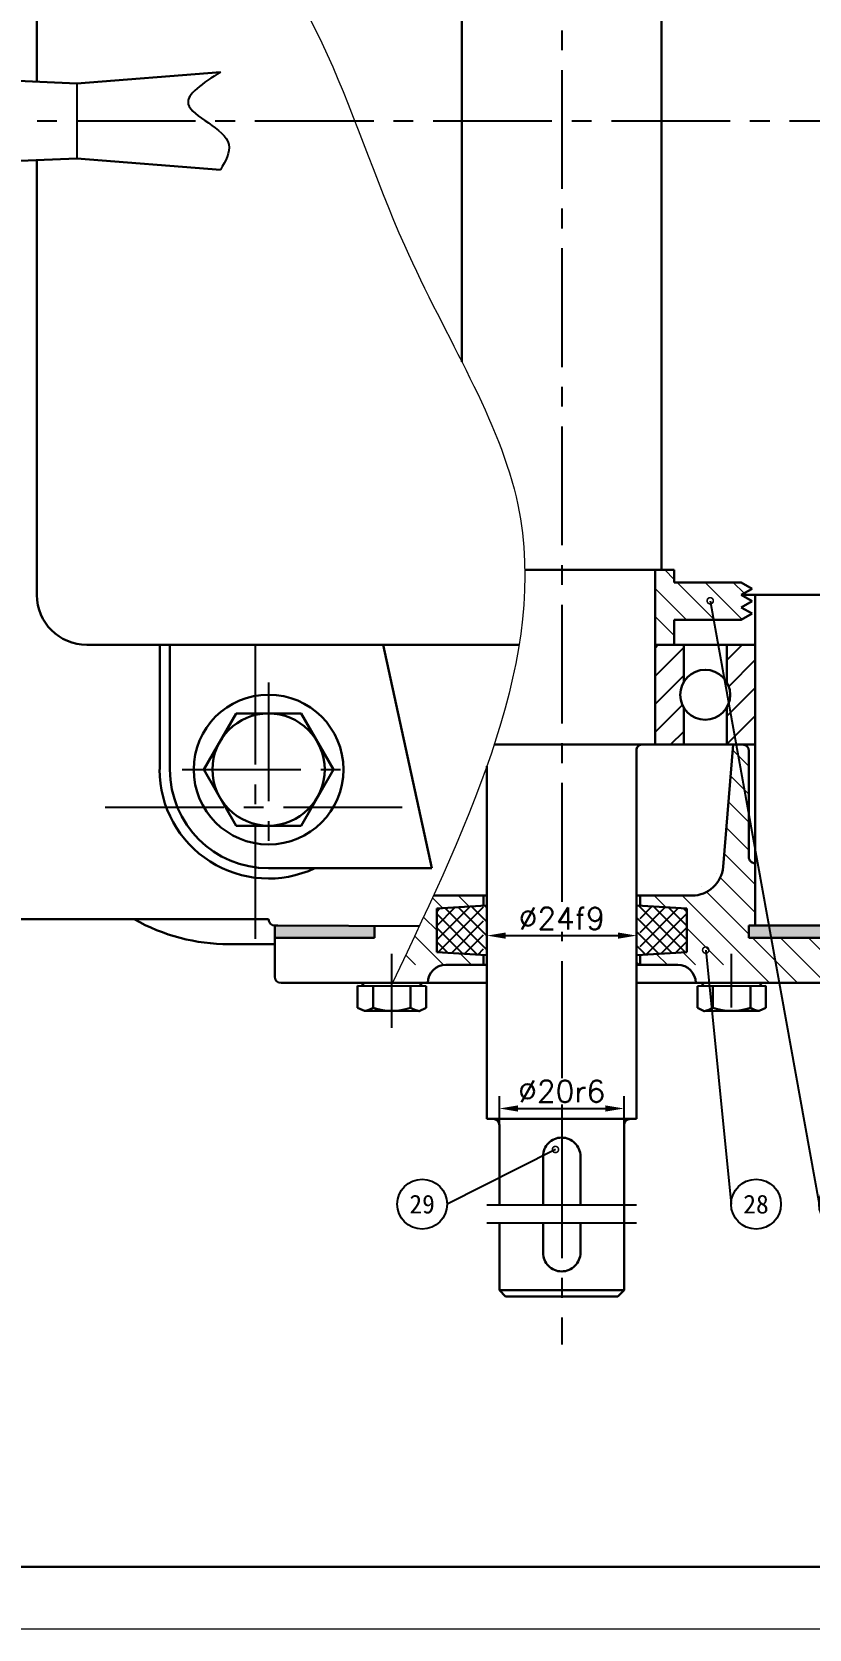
# Model space of a CAD drawing. Header units: millimetres. Extents: x -4 to 3231, y -4 to 1068.
# Drawn here: x 857.2 to 981.8, y 226.6 to 482.6 of the extents above; entities that cross this region are included whole.
import ezdxf
from ezdxf import colors
from ezdxf.entities.mleader import LeaderData, LeaderLine
from ezdxf.enums import TextEntityAlignment as Align
from ezdxf.math import Vec2, Vec3

# ---------------------------------------------------------------- set-up
doc = ezdxf.new("R2010")
doc.units = ezdxf.units.MM
doc.linetypes.add('ACAD_ISO02W100', pattern=[15, 12, -3])
doc.linetypes.add('CENTER2', pattern=[28.575, 19.05, -3.175, 3.175, -3.175])
for name, color, linetype, lineweight in [('xishixian', 7, 'Continuous', 9), ('剖面线', 5, 'Continuous', 20), ('尺寸线层', 7, 'Continuous', 30), ('标注线', 3, 'Continuous', 20), ('粗实线', 7, 'Continuous', 30), ('粗实线层', 7, 'Continuous', 30)]:
    doc.layers.add(name, color=color, linetype=linetype, lineweight=lineweight)
for name, color, linetype in [('中心线', 1, 'CENTER2'), ('中心线层', 7, 'CENTER2'), ('细实线', 7, 'Continuous'), ('细实线层', 7, 'Continuous'), ('虚线层', 7, 'ACAD_ISO02W100')]:
    doc.layers.add(name, color=color, linetype=linetype)
doc.styles.get("Standard").update_dxf_attribs({"font": 'txt', "bigfont": 'gbcbig.shx'})
doc.styles.add('国标字母', font='simfang.ttf', dxfattribs={"width": 0.667, "height": 5})
doc.dimstyles.new('线性直径', dxfattribs={"dimtxt": 3.5, "dimasz": 3, "dimexe": 2, "dimexo": 0, "dimgap": 1, "dimtad": 1, "dimdec": 0, "dimdsep": 46, "dimtxsty": 'Standard', "dimcen": 2.5, "dimclrd": 256, "dimclre": 256, "dimclrt": 256, "dimadec": 0, "dimazin": 0, "dimtfac": 1, "dimtdec": 0, "dimtix": 1, "dimtmove": 0, "dimatfit": 3, "dimfxl": 1, "dimtfill": 1, "dimarcsym": 1})
pattern_1 = [(135, (-1764.066, -3005.4543), (-2.245064, -2.245064), [])]
pattern_2 = [(135, (-2014.6163, -3257.419), (-1.122532, -1.122532), [])]
pattern_3 = [(45, (-2014.6163, -3257.419), (-1.122532, 1.122532), [])]

# ---------------------------------------------------------------- blocks, each defined once
blk = doc.blocks.new('*D28')
at = {"layer": 'Defpoints', "color": 0, "transparency": 16777216}
for p in [(930.14, 337.55), (954.14, 337.75), (954.14, 337.55)]:
    blk.add_point(p, dxfattribs=at)
at = {"layer": '标注线', "lineweight": -2, "transparency": 16777216}
for p, q in [((930.14, 337.55), (930.14, 339.75)), ((954.14, 337.55), (954.14, 339.75)), ((933.14, 337.75), (951.14, 337.75))]:
    blk.add_line(p, q, dxfattribs=at)
at = {"layer": '标注线', "transparency": 16777216}
for points in [[(933.14, 338.25), (933.14, 337.25), (930.14, 337.75)], [(951.14, 338.25), (951.14, 337.25), (954.14, 337.75)]]:
    blk.add_solid(points, dxfattribs=at)
at = {"layer": '标注线', "transparency": 16777216, "insert": (942.14, 340.5), "char_height": 3.5, "attachment_point": 5, "bg_fill": 3, "box_fill_scale": 1.1, "bg_fill_color": 256, "bg_fill_true_color": 13158600, "bg_fill_transparency": 0}
blk.add_mtext('%%C24f9', dxfattribs=at)
blk = doc.blocks.new('*D29')
at = {"layer": 'Defpoints', "color": 0, "transparency": 16777216}
for p in [(952.14, 310.03), (932.14, 300.98), (952.14, 300.98)]:
    blk.add_point(p, dxfattribs=at)
at = {"layer": '标注线', "lineweight": -2, "transparency": 16777216}
for p, q in [((932.14, 300.98), (932.14, 312.03)), ((935.14, 310.03), (949.14, 310.03)), ((952.14, 300.98), (952.14, 312.03))]:
    blk.add_line(p, q, dxfattribs=at)
at = {"layer": '标注线', "transparency": 16777216}
for points in [[(935.14, 310.53), (935.14, 309.53), (932.14, 310.03)], [(949.14, 310.53), (949.14, 309.53), (952.14, 310.03)]]:
    blk.add_solid(points, dxfattribs=at)
at = {"layer": '标注线', "transparency": 16777216, "insert": (942.14, 312.78), "char_height": 3.5, "attachment_point": 5, "bg_fill": 3, "box_fill_scale": 1.1, "bg_fill_color": 256, "bg_fill_true_color": 13158600, "bg_fill_transparency": 0}
blk.add_mtext('%%C20r6', dxfattribs=at)
blk = doc.blocks.new('_TagCircle')
at = {"color": 0, "linetype": 'ByBlock', "lineweight": -2, "transparency": 16777216}
blk.add_circle((0, 0), 4, dxfattribs=at)
at = {"layer": '细实线', "color": 0, "transparency": 16777216, "style": '国标字母'}
blk.add_attdef('TAGNUMBER', text='', height=3, dxfattribs=at).set_placement((0, -1.5), align=Align.CENTER)
blk = doc.blocks.new('_DotSmall')
at = {"color": 0, "linetype": 'ByBlock', "const_width": 0.5}
blk.add_lwpolyline([(-0.0625, 0, 1), (0.0625, 0, 1)], format="xyb", close=True, dxfattribs=at)

msp = doc.modelspace()

# ---------------------------------------------------------------- hatches: boundary and pattern name
at = {"layer": '剖面线'}
h = msp.add_hatch(dxfattribs=at)
h.set_pattern_fill('ANSI31', color=0, angle=90)
h.set_pattern_definition(pattern_1)
edge = h.paths.add_edge_path()
edge.add_arc((973.14, 348.37), 1, 180, 270, ccw=False)
edge.add_line((972.14, 348.37), (972.14, 367.37))
edge.add_arc((971.14, 367.37), 1, 0, 90)
edge.add_line((971.14, 368.37), (969.63, 368.37))
edge.add_line((969.63, 368.37), (968.01, 348.76))
edge.add_arc((963.03, 349.17), 5, 270, 355.2947, ccw=False)
edge.add_line((963.03, 344.17), (962.29, 344.17))
edge.add_line((962.29, 344.17), (954.14, 344.17))
edge.add_line((954.14, 344.17), (954.14, 343.17))
edge.add_line((954.14, 343.17), (954.19, 342.6))
edge.add_line((954.19, 342.6), (962.19, 342.1))
edge.add_line((962.19, 342.1), (962.19, 335.1))
edge.add_line((962.19, 335.1), (954.19, 334.6))
edge.add_line((954.19, 334.6), (954.14, 333.05))
edge.add_line((954.14, 333.05), (968.73, 333.05))
edge.add_arc((968.73, 330.17), 2.89, 0, 90, ccw=False)
edge.add_line((971.62, 330.17), (972.3, 330.17))
edge.add_line((972.3, 330.17), (973.14, 330.17))
edge.add_line((973.14, 330.17), (973.62, 330.17))
edge.add_line((973.62, 330.17), (981.17, 330.17))
edge.add_line((981.17, 330.17), (987.14, 330.17))
edge.add_arc((987.14, 331.17), 1, 270, 360)
edge.add_line((988.14, 331.17), (988.14, 337.17))
edge.add_line((988.14, 337.17), (988.14, 337.37))
edge.add_line((988.14, 337.37), (972.14, 337.37))
edge.add_line((972.14, 337.37), (972.14, 338.37))
edge.add_line((972.14, 338.37), (972.14, 339.37))
edge.add_line((972.14, 339.37), (973.14, 339.37))
edge.add_line((973.14, 339.37), (973.14, 347.37))
edge = h.paths.add_edge_path()
edge.add_line((1042.14, 339.17), (1021.99, 339.17))
edge.add_arc((1021.99, 344.17), 5, 184.4855, 270, ccw=False)
edge.add_line((1017.01, 343.78), (1015.55, 362.33))
edge.add_line((1015.55, 362.33), (1013.14, 362.33))
edge.add_arc((1013.14, 361.33), 1, 90, 180)
edge.add_line((1012.14, 361.33), (1012.14, 348.37))
edge.add_arc((1011.14, 348.37), 1, -90, 0, ccw=False)
edge.add_line((1011.14, 347.37), (1011.14, 339.37))
edge.add_line((1011.14, 339.37), (1012.14, 339.37))
edge.add_line((1012.14, 339.37), (1012.14, 337.37))
edge.add_line((1012.14, 337.37), (996.14, 337.37))
edge.add_line((996.14, 337.37), (996.14, 331.17))
edge.add_arc((997.14, 331.17), 1, 180, 270)
edge.add_line((997.14, 330.17), (1011.14, 330.17))
edge.add_line((1011.14, 330.17), (1012.66, 330.17))
edge.add_arc((1015.55, 330.17), 2.89, 90, 180, ccw=False)
edge.add_line((1015.55, 333.05), (1042.14, 333.05))
edge.add_line((1042.14, 333.05), (1042.14, 339.17))
edge = h.paths.add_edge_path()
edge.add_line((1088.14, 337.17), (1088.14, 337.37))
edge.add_line((1088.14, 337.37), (1072.14, 337.37))
edge.add_line((1072.14, 337.37), (1072.14, 339.37))
edge.add_line((1072.14, 339.37), (1073.14, 339.37))
edge.add_line((1073.14, 339.37), (1073.14, 347.37))
edge.add_arc((1073.14, 348.37), 1, 180, 270, ccw=False)
edge.add_line((1072.14, 348.37), (1072.14, 361.33))
edge.add_arc((1071.14, 361.33), 1, 0, 90)
edge.add_line((1071.14, 362.33), (1069.65, 362.33))
edge.add_line((1069.65, 362.33), (1068.73, 362.33))
edge.add_line((1068.73, 362.33), (1067.27, 343.78))
edge.add_arc((1062.29, 344.17), 5, 270, 355.5145, ccw=False)
edge.add_line((1062.29, 339.17), (1042.14, 339.17))
edge.add_line((1042.14, 339.17), (1042.14, 333.05))
edge.add_line((1042.14, 333.05), (1068.73, 333.05))
edge.add_arc((1068.73, 330.17), 2.89, 0, 90, ccw=False)
edge.add_line((1071.62, 330.17), (1073.51, 330.17))
edge.add_line((1073.51, 330.17), (1076.74, 330.17))
edge.add_line((1076.74, 330.17), (1087.14, 330.17))
edge.add_arc((1087.14, 331.17), 1, 270, 360)
edge.add_line((1088.14, 331.17), (1088.14, 337.17))
edge = h.paths.add_edge_path()
edge.add_line((1182.14, 340.77), (1181.36, 340.77))
edge.add_line((1181.36, 340.77), (1148.05, 340.77))
edge.add_arc((1148.05, 345.77), 5, 183.5241, 270, ccw=False)
edge.add_line((1143.06, 345.46), (1142.14, 360.33))
edge.add_line((1142.14, 360.33), (1139.14, 360.33))
edge.add_arc((1139.14, 359.33), 1, 90, 180)
edge.add_line((1138.14, 359.33), (1138.14, 352.77))
edge.add_arc((1137.14, 352.77), 1, -90, 0, ccw=False)
edge.add_line((1137.14, 351.77), (1137.14, 339.37))
edge.add_line((1137.14, 339.37), (1139.64, 339.37))
edge.add_line((1139.64, 339.37), (1140.64, 339.37))
edge.add_line((1140.64, 339.37), (1140.64, 337.37))
edge.add_line((1140.64, 337.37), (1134.14, 337.37))
edge.add_line((1134.14, 337.37), (1129.64, 337.37))
edge.add_line((1129.64, 337.37), (1125.14, 337.37))
edge.add_line((1125.14, 337.37), (1117.14, 337.37))
edge.add_line((1117.14, 337.37), (1117.14, 330.17))
edge.add_line((1117.14, 330.17), (1117.14, 328.77))
edge.add_arc((1118.14, 328.77), 1, 180, 270)
edge.add_line((1118.14, 327.77), (1139.14, 327.77))
edge.add_arc((1142.83, 327.77), 3.69, 90, 180, ccw=False)
edge.add_line((1142.83, 331.46), (1182.14, 331.46))
edge.add_line((1182.14, 331.46), (1182.14, 340.77))
edge = h.paths.add_edge_path()
edge.add_line((1247.14, 337.37), (1234.64, 337.37))
edge.add_line((1234.64, 337.37), (1230.14, 337.37))
edge.add_line((1230.14, 337.37), (1223.64, 337.37))
edge.add_line((1223.64, 337.37), (1223.64, 339.37))
edge.add_line((1223.64, 339.37), (1227.14, 339.37))
edge.add_line((1227.14, 339.37), (1227.14, 351.77))
edge.add_arc((1227.14, 352.77), 1, 180, 270, ccw=False)
edge.add_line((1226.14, 352.77), (1226.14, 359.33))
edge.add_arc((1225.14, 359.33), 1, 0, 90)
edge.add_line((1225.14, 360.33), (1222.14, 360.33))
edge.add_line((1222.14, 360.33), (1221.22, 345.46))
edge.add_arc((1216.23, 345.77), 5, 270, 356.4759, ccw=False)
edge.add_line((1216.23, 340.77), (1182.14, 340.77))
edge.add_line((1182.14, 340.77), (1182.14, 331.46))
edge.add_line((1182.14, 331.46), (1221.45, 331.46))
edge.add_arc((1221.45, 327.77), 3.69, 0, 90, ccw=False)
edge.add_line((1225.14, 327.77), (1246.14, 327.77))
edge.add_arc((1246.14, 328.77), 1, 270, 360)
edge.add_line((1247.14, 328.77), (1247.14, 337.37))
edge = h.paths.add_edge_path()
edge.add_line((1223.64, 601.37), (1230.14, 601.37))
edge.add_line((1230.14, 601.37), (1234.64, 601.37))
edge.add_line((1234.64, 601.37), (1239.14, 601.37))
edge.add_line((1239.14, 601.37), (1247.14, 601.37))
edge.add_line((1247.14, 601.37), (1247.14, 608.57))
edge.add_line((1247.14, 608.57), (1247.14, 609.97))
edge.add_arc((1246.14, 609.97), 1, 0, 90)
edge.add_line((1246.14, 610.97), (1225.08, 610.97))
edge.add_arc((1221.39, 610.97), 3.69, 270, 360, ccw=False)
edge.add_line((1221.39, 607.28), (1204.64, 607.28))
edge.add_line((1204.64, 607.28), (1204.64, 605.07))
edge.add_line((1204.64, 605.07), (1212.54, 604.61))
edge.add_line((1212.54, 604.61), (1212.64, 597.6))
edge.add_line((1212.64, 597.6), (1204.64, 597.13))
edge.add_line((1204.64, 597.13), (1204.64, 595.07))
edge.add_line((1204.64, 595.07), (1216.03, 595.07))
edge.add_arc((1216.03, 590.07), 5, 4.6275, 90, ccw=False)
edge.add_line((1221.01, 590.47), (1221.99, 578.33))
edge.add_line((1221.99, 578.33), (1225.14, 578.33))
edge.add_arc((1225.14, 579.33), 1, 270, 360)
edge.add_line((1226.14, 579.33), (1226.14, 585.97))
edge.add_arc((1227.14, 585.97), 1, 90, 180, ccw=False)
edge.add_line((1227.14, 586.97), (1227.14, 599.37))
edge.add_line((1227.14, 599.37), (1224.64, 599.37))
edge.add_line((1224.64, 599.37), (1223.64, 599.37))
edge.add_line((1223.64, 599.37), (1223.64, 601.37))
edge = h.paths.add_edge_path()
edge.add_line((1159.14, 597.1), (1151.64, 597.6))
edge.add_line((1151.64, 597.6), (1151.64, 604.6))
edge.add_line((1151.64, 604.6), (1159.14, 605.1))
edge.add_line((1159.14, 605.1), (1159.14, 607.28))
edge.add_line((1159.14, 607.28), (1142.89, 607.28))
edge.add_arc((1142.89, 610.97), 3.69, 180, 270, ccw=False)
edge.add_line((1139.2, 610.97), (1118.14, 610.97))
edge.add_arc((1118.14, 609.97), 1, 90, 180)
edge.add_line((1117.14, 609.97), (1117.14, 608.57))
edge.add_line((1117.14, 608.57), (1117.14, 601.37))
edge.add_line((1117.14, 601.37), (1129.64, 601.37))
edge.add_line((1129.64, 601.37), (1134.14, 601.37))
edge.add_line((1134.14, 601.37), (1140.64, 601.37))
edge.add_line((1140.64, 601.37), (1140.64, 599.37))
edge.add_line((1140.64, 599.37), (1139.64, 599.37))
edge.add_line((1139.64, 599.37), (1137.14, 599.37))
edge.add_line((1137.14, 599.37), (1137.14, 586.97))
edge.add_arc((1137.14, 585.97), 1, 0, 90, ccw=False)
edge.add_line((1138.14, 585.97), (1138.14, 579.33))
edge.add_arc((1139.14, 579.33), 1, 180, 270)
edge.add_line((1139.14, 578.33), (1142.29, 578.33))
edge.add_line((1142.29, 578.33), (1143.27, 590.47))
edge.add_arc((1148.25, 590.07), 5, 90, 175.3725, ccw=False)
edge.add_line((1148.25, 595.07), (1159.14, 595.07))
edge.add_line((1159.14, 595.07), (1159.14, 597.1))
edge = h.paths.add_edge_path()
edge.add_line((1042.14, 605.68), (1042.14, 599.57))
edge.add_line((1042.14, 599.57), (1062.29, 599.57))
edge.add_arc((1062.29, 594.57), 5, 4.4855, 90, ccw=False)
edge.add_line((1067.27, 594.96), (1069.03, 572.55))
edge.add_line((1069.03, 572.55), (1071.14, 572.56))
edge.add_arc((1071.14, 573.56), 1, 270.2205, 360)
edge.add_line((1072.14, 573.56), (1072.14, 590.37))
edge.add_arc((1073.14, 590.37), 1, 90, 180, ccw=False)
edge.add_line((1073.14, 591.37), (1073.14, 599.37))
edge.add_line((1073.14, 599.37), (1072.14, 599.37))
edge.add_line((1072.14, 599.37), (1072.14, 601.37))
edge.add_line((1072.14, 601.37), (1088.14, 601.47))
edge.add_line((1088.14, 601.47), (1088.14, 601.57))
edge.add_line((1088.14, 601.57), (1088.14, 607.57))
edge.add_arc((1087.14, 607.57), 1, 0, 90)
edge.add_line((1087.14, 608.57), (1075.12, 608.57))
edge.add_arc((1072.23, 608.57), 2.89, -90, 0, ccw=False)
edge.add_line((1072.23, 605.68), (1042.14, 605.68))
edge = h.paths.add_edge_path()
edge.add_line((1042.14, 605.68), (1012.05, 605.68))
edge.add_arc((1012.05, 608.57), 2.89, 180, 270, ccw=False)
edge.add_line((1009.16, 608.57), (1003.11, 608.57))
edge.add_line((1003.11, 608.57), (997.14, 608.57))
edge.add_arc((997.14, 607.57), 1, 90, 180.0556)
edge.add_line((996.14, 607.57), (996.14, 601.37))
edge.add_line((996.14, 601.37), (1012.14, 601.37))
edge.add_line((1012.14, 601.37), (1012.14, 599.37))
edge.add_line((1012.14, 599.37), (1011.14, 599.37))
edge.add_line((1011.14, 599.37), (1011.14, 591.37))
edge.add_arc((1011.14, 590.37), 1, 0, 90, ccw=False)
edge.add_line((1012.14, 590.37), (1012.14, 573.34))
edge.add_arc((1013.14, 573.34), 1, 180, 270.2205)
edge.add_line((1013.14, 572.34), (1015.25, 572.34))
edge.add_line((1015.25, 572.34), (1017.01, 594.95))
edge.add_arc((1021.99, 594.57), 5, 90, 175.6048, ccw=False)
edge.add_line((1021.99, 599.57), (1022.53, 599.57))
edge.add_line((1022.53, 599.57), (1042.14, 599.57))
edge.add_line((1042.14, 599.57), (1042.14, 605.68))
edge = h.paths.add_edge_path()
edge.add_line((972.14, 601.37), (988.14, 601.37))
edge.add_line((988.14, 601.37), (988.14, 601.57))
edge.add_line((988.14, 601.57), (988.14, 607.57))
edge.add_arc((987.14, 607.57), 1, 0, 90)
edge.add_line((987.14, 608.57), (975.19, 608.57))
edge.add_arc((972.3, 608.57), 2.89, -90, 0, ccw=False)
edge.add_line((972.3, 605.68), (942.14, 605.68))
edge.add_line((942.14, 605.68), (942.14, 594.57))
edge.add_line((942.14, 594.57), (962.29, 594.57))
edge.add_line((962.29, 594.57), (963.03, 594.57))
edge.add_arc((963.03, 589.57), 5, 4.7053, 90, ccw=False)
edge.add_line((968.01, 589.98), (969.46, 572.37))
edge.add_line((969.46, 572.37), (971.14, 572.37))
edge.add_arc((971.14, 573.37), 1, 270, 360)
edge.add_line((972.14, 573.37), (972.14, 590.37))
edge.add_arc((973.14, 590.37), 1, 90, 180, ccw=False)
edge.add_line((973.14, 591.37), (973.14, 599.37))
edge.add_line((973.14, 599.37), (972.14, 599.37))
edge.add_line((972.14, 599.37), (972.14, 600.37))
edge.add_line((972.14, 600.37), (972.14, 601.37))
edge = h.paths.add_edge_path()
edge.add_line((942.14, 605.68), (911.99, 605.68))
edge.add_arc((911.99, 608.57), 2.89, 180, 270, ccw=False)
edge.add_line((909.1, 608.57), (903.11, 608.57))
edge.add_line((903.11, 608.57), (897.14, 608.57))
edge.add_arc((897.14, 607.57), 1, 90, 180)
edge.add_line((896.14, 607.57), (896.14, 601.57))
edge.add_line((896.14, 601.57), (896.14, 601.37))
edge.add_line((896.14, 601.37), (912.14, 601.37))
edge.add_line((912.14, 601.37), (912.14, 600.37))
edge.add_line((912.14, 600.37), (912.14, 599.37))
edge.add_line((912.14, 599.37), (911.14, 599.37))
edge.add_line((911.14, 599.37), (911.14, 591.37))
edge.add_arc((911.14, 590.37), 1, 0, 90, ccw=False)
edge.add_line((912.14, 590.37), (912.14, 572.37))
edge.add_line((912.14, 572.37), (914.83, 572.37))
edge.add_line((914.83, 572.37), (916.27, 589.98))
edge.add_arc((921.26, 589.57), 5, 90, 175.2947, ccw=False)
edge.add_line((921.26, 594.57), (922, 594.57))
edge.add_line((922, 594.57), (942.14, 594.57))
edge.add_line((942.14, 594.57), (942.14, 605.68))
h = msp.add_hatch(dxfattribs=at)
h.set_pattern_fill('ANSI31', color=0, scale=0.5)
h.paths.add_polyline_path([(1310.39, 377.59, 0.414214), (1306.54, 373.74), (1310.39, 373.74)])
h.paths.add_polyline_path([(1310.39, 377.59), (1310.39, 373.74), (1314.24, 373.74, 0.414214)])
h.paths.add_polyline_path([(1310.39, 373.74), (1306.54, 373.74, 0.414214), (1310.39, 369.89)])
h.paths.add_polyline_path([(1314.24, 373.74), (1310.39, 373.74), (1310.39, 369.89, 0.414214)])
h.paths.add_polyline_path([(864.99, 567.22, 0.414214), (861.14, 563.37), (864.99, 563.37)])
h.paths.add_polyline_path([(864.99, 567.22), (864.99, 563.37), (868.84, 563.37, 0.414214)])
h.paths.add_polyline_path([(864.99, 563.37), (861.14, 563.37, 0.414214), (864.99, 559.52)])
h.paths.add_polyline_path([(868.84, 563.37), (864.99, 563.37), (864.99, 559.52, 0.414214)])
h = msp.add_hatch(dxfattribs=at)
h.set_pattern_fill('ANSI31', color=0, angle=90)
h.set_pattern_definition(pattern_1)
h.paths.add_polyline_path([(972.64, 545.37), (970.91, 546.37), (972.64, 547.37), (970.91, 548.37), (960.14, 548.37), (960.14, 556.37), (957.14, 556.37), (957.14, 542.37), (958.14, 542.37), (970.91, 542.37), (972.64, 543.37), (970.91, 544.37)])
h.paths.add_polyline_path([(1060.14, 542.37), (1070.91, 542.37), (1072.64, 543.37), (1070.91, 544.37), (1072.64, 545.37), (1070.91, 546.37), (1072.64, 547.37), (1070.84, 548.41), (1060.14, 548.37), (1060.14, 556.33), (1057.14, 556.33), (1057.14, 532.41), (1060.14, 532.41)])
h.paths.add_polyline_path([(1226.64, 545.37), (1224.91, 546.37), (1226.64, 547.37), (1224.91, 548.37), (1211.14, 548.37), (1211.14, 558.33), (1207.14, 558.33), (1207.14, 532.33), (1209.64, 532.33), (1211.14, 532.33), (1211.14, 542.37), (1224.91, 542.37), (1226.64, 543.37), (1224.91, 544.37)])
h.paths.add_polyline_path([(1226.64, 393.37), (1224.91, 394.37), (1211.14, 394.37), (1211.14, 404.33), (1207.14, 404.33), (1207.14, 380.33), (1211.14, 380.33), (1211.14, 388.37), (1224.91, 388.37), (1226.64, 389.37), (1224.91, 390.37), (1226.64, 391.37), (1224.91, 392.37)])
h.paths.add_polyline_path([(1072.64, 391.37), (1070.91, 392.37), (1070.91, 392.37), (1072.64, 393.37), (1070.91, 394.37), (1060.14, 394.37), (1060.14, 401.83), (1057.14, 401.83), (1057.14, 378.33), (1060.14, 378.33), (1060.14, 388.37), (1070.91, 388.37), (1072.64, 389.37), (1070.91, 390.37)])
h.paths.add_polyline_path([(970.91, 392.37), (972.65, 393.37), (970.91, 394.37), (960.15, 394.37), (960.15, 396.37), (957.14, 396.37), (957.14, 384.37), (960.14, 384.37), (960.15, 388.37), (970.91, 388.37), (972.65, 389.37), (970.91, 390.37), (972.65, 391.37)])
h = msp.add_hatch(dxfattribs=at)
h.set_pattern_fill('ANSI31', color=0, angle=90)
h.set_pattern_definition(pattern_1)
edge = h.paths.add_edge_path()
edge.add_spline(control_points=[(921.58, 344.17), (920.83, 342.53), (920.07, 340.89), (919.31, 339.25)], knot_values=[240.933372, 240.933372, 240.933372, 240.933372, 245.864667, 245.864667, 245.864667, 245.864667], degree=3, periodic=0)
edge.add_spline(control_points=[(919.31, 339.25), (918.34, 337.19), (917.36, 335.12), (916.38, 333.05)], knot_values=[245.864667, 245.864667, 245.864667, 245.864667, 252.077774, 252.077774, 252.077774, 252.077774], degree=3, periodic=0)
edge.add_line((916.38, 333.05), (930.14, 333.05))
edge.add_line((930.14, 333.05), (930.21, 334.6))
edge.add_line((930.21, 334.6), (922.21, 335.1))
edge.add_line((922.21, 335.1), (922.09, 342.1))
edge.add_line((922.09, 342.1), (930.09, 342.6))
edge.add_line((930.09, 342.6), (930.14, 344.17))
edge.add_line((930.14, 344.17), (922, 344.17))
edge.add_line((922, 344.17), (921.58, 344.17))
at = {"layer": '粗实线'}
h = msp.add_hatch(color=0, dxfattribs=at)
h.dxf.hatch_style = 1
h.paths.add_polyline_path([(912.14, 601.37), (896.14, 601.37), (896.14, 599.37), (911.14, 599.37), (912.14, 599.37), (912.14, 600.37)])
h.paths.add_polyline_path([(988.14, 601.37), (972.14, 601.37), (972.14, 600.37), (972.14, 599.37), (973.14, 599.37), (988.14, 599.37)])
h.paths.add_polyline_path([(1012.14, 601.37), (996.14, 601.37), (996.14, 599.37), (1011.14, 599.37), (1012.14, 599.37)])
h.paths.add_polyline_path([(1088.14, 601.37), (1072.14, 601.37), (1072.14, 599.37), (1073.14, 599.37), (1088.14, 599.37)])
h.paths.add_polyline_path([(1140.64, 601.37), (1134.14, 601.37), (1129.64, 601.37), (1125.14, 601.37), (1117.14, 601.37), (1117.14, 599.37), (1139.64, 599.37), (1140.64, 599.37)])
h.paths.add_polyline_path([(1247.14, 601.37), (1234.64, 601.37), (1230.14, 601.37), (1223.64, 601.37), (1223.64, 599.37), (1224.64, 599.37), (1247.14, 599.37)])
h.paths.add_polyline_path([(1247.14, 339.37), (1223.64, 339.37), (1223.64, 337.37), (1230.14, 337.37), (1234.64, 337.37), (1247.14, 337.37)])
h.paths.add_polyline_path([(1088.14, 339.37), (1080.64, 339.37), (1073.14, 339.37), (1072.14, 339.37), (1072.14, 337.37), (1088.14, 337.37)])
h.paths.add_polyline_path([(1012.14, 339.37), (1011.14, 339.37), (996.14, 339.37), (996.14, 337.37), (1012.14, 337.37)])
h.paths.add_polyline_path([(988.14, 339.37), (973.14, 339.37), (972.14, 339.37), (972.14, 338.37), (972.14, 337.37), (988.14, 337.37)])
h.paths.add_polyline_path([(912.14, 338.37), (912.14, 339.29), (896.64, 339.37), (896.14, 339.37), (896.14, 337.37), (912.14, 337.37)])
at = {"layer": '细实线'}
h = msp.add_hatch(dxfattribs=at)
h.set_pattern_fill('ANSI31', color=256, angle=180)
h.set_pattern_definition([(225, (3648.3484, 3946.189), (2.245064, -2.245064), [])])
h.paths.add_polyline_path([(961.69, 368.37), (957.15, 368.37), (957.15, 384.37), (961.69, 384.37), (961.69, 378.37, 0.132144), (961.15, 376.37, 0.132144), (961.69, 374.36)])
h.paths.add_polyline_path([(973.15, 368.37), (971.15, 368.37), (968.61, 368.37), (968.61, 374.36, 0.132144), (969.15, 376.37, 0.132144), (968.61, 378.37), (968.61, 384.37), (973.15, 384.37)])
h = msp.add_hatch(dxfattribs=at)
h.set_pattern_fill('ANSI31', color=0, scale=0.5, angle=90)
h.set_pattern_definition(pattern_2)
h.paths.add_polyline_path([(930.09, 342.6), (922.09, 342.1), (922.09, 335.1), (930.09, 334.6)])
h = msp.add_hatch(dxfattribs=at)
h.set_pattern_fill('ANSI31', color=0, scale=0.5, angle=90)
h.set_pattern_definition(pattern_2)
h.paths.add_polyline_path([(929.59, 342.57), (922.09, 342.1), (922.09, 335.1), (929.59, 334.63)])
h = msp.add_hatch(dxfattribs=at)
h.set_pattern_fill('ANSI31', color=0, scale=0.5)
h.set_pattern_definition(pattern_3)
h.paths.add_polyline_path([(929.59, 342.57), (922.09, 342.1), (922.09, 335.1), (929.59, 334.63)])

# ---------------------------------------------------------------- linework, layer by layer
at = {"layer": 'xishixian', "color": 0, "lineweight": 30}
for p, q in [((896.64, 339.37), (896.14, 339.37)), ((896.14, 339.37), (896.14, 337.17)), ((896.14, 338.37), (896.14, 337.37)), ((912.14, 338.37), (912.14, 339.29)), ((973.14, 339.37), (988.14, 339.37)), ((923.55, 333.05), (930.14, 333.05)), ((954.14, 333.05), (960.73, 333.05)), ((911.98, 330.17), (914.87, 330.17)), ((911.98, 330.17), (911.98, 330.17)), ((965.22, 330.17), (973.62, 330.17)), ((972.3, 330.17), (969.42, 330.17)), ((972.3, 330.17), (972.3, 330.17)), ((932.14, 280.91), (952.14, 280.91))]:
    msp.add_line(p, q, dxfattribs=at)
for centre, start, end in [((923.55, 330.17), 90, 180), ((960.73, 330.17), 0, 90)]:
    msp.add_arc(centre, 2.89, start, end, dxfattribs=at)
at = {"layer": '中心线', "color": 0, "lineweight": -3}
msp.add_line((942.14, 619.41), (942.14, 272.2), dxfattribs=at)
at = {"layer": '中心线', "color": 0}
for p, q in [((807.22, 468.37), (1354.09, 468.37)), ((892.99, 384.21), (892.99, 337.23)), ((895.14, 378.33), (895.14, 350.22)), ((881.27, 364.37), (907.47, 364.37)), ((868.93, 358.37), (918.11, 358.37)), ((914.92, 322.99), (914.92, 334.84)), ((969.37, 326.23), (969.37, 334.84))]:
    msp.add_line(p, q, dxfattribs=at)
at = {"layer": '中心线层', "color": 0, "lineweight": 30}
for p, q in [((972.14, 350.37), (972.14, 367.37)), ((930.14, 344.17), (922, 344.17)), ((954.14, 344.17), (962.29, 344.17)), ((930.14, 308.37), (932.14, 308.37)), ((954.14, 308.37), (952.14, 308.37))]:
    msp.add_line(p, q, dxfattribs=at)
msp.add_arc((973.14, 350.37), 1, 180, 270, dxfattribs=at)
at = {"layer": '剖面线', "color": 0}
msp.add_spline([(821.99, 488.64), (848.11, 503.71), (883.85, 503.71), (916.92, 448.43), (935.1, 406.83), (915, 330.17)], degree=3, dxfattribs=at)
at = {"layer": '尺寸线层', "color": 0, "lineweight": 30}
msp.add_line((1013.37, 392.37), (970.91, 392.37), dxfattribs=at)
at = {"layer": '粗实线', "color": 0}
for p, q in [((857.99, 474.65), (857.99, 506.29)), ((864.41, 474.37), (823.91, 476.15)), ((864.41, 474.37), (887.42, 476.21)), ((864.41, 462.37), (823.91, 460.59)), ((857.99, 434.01), (857.99, 462.09)), ((864.41, 462.37), (887.42, 460.52)), ((857.99, 392.37), (857.99, 434.01)), ((960.15, 396.37), (936.23, 396.37)), ((957.14, 368.37), (957.14, 396.37)), ((958.14, 396.37), (958.14, 396.37)), ((960.15, 396.37), (960.15, 394.37)), ((970.91, 394.37), (960.15, 394.37)), ((960.14, 384.37), (960.15, 388.37)), ((960.15, 388.37), (970.91, 388.37)), ((865.99, 384.37), (877.9, 384.37)), ((877.68, 384.37), (877.68, 364.37)), ((877.9, 384.37), (935.3, 384.37)), ((879.33, 384.37), (879.33, 364.37)), ((913.49, 384.37), (921.3, 348.55)), ((971.14, 368.37), (931.31, 368.37)), ((895.14, 348.55), (921.3, 348.55)), ((973.14, 347.37), (973.14, 339.37)), ((929.59, 344.17), (929.59, 342.57)), ((930.09, 342.6), (922.09, 342.1)), ((922.09, 342.1), (922.09, 335.1)), ((962.19, 342.1), (962.19, 335.1)), ((852.79, 340.37), (895.14, 340.37)), ((912.14, 338.37), (912.14, 337.37)), ((972.14, 338.37), (972.14, 337.37)), ((896.14, 336.37), (888.79, 336.37)), ((896.14, 337.37), (912.14, 337.37)), ((896.14, 331.17), (896.14, 337.17)), ((988.14, 337.37), (972.14, 337.37)), ((922.09, 335.1), (930.09, 334.6)), ((929.59, 334.63), (929.59, 333.05)), ((962.19, 335.1), (954.19, 334.6)), ((954.69, 334.63), (954.69, 333.05)), ((909.41, 329.68), (909.4, 326.18)), ((909.41, 329.68), (920.41, 329.66)), ((910.5, 330.16), (910, 329.66)), ((911.91, 329.67), (911.9, 326.17)), ((917.91, 329.66), (917.9, 326.16)), ((919.3, 330.16), (919.81, 329.66)), ((920.41, 329.66), (920.4, 326.15)), ((930.14, 330.17), (927.14, 330.17)), ((954.14, 330.17), (957.14, 330.17)), ((957.14, 330.17), (954.14, 330.17)), ((957.14, 330.17), (973.14, 330.17)), ((957.14, 330.17), (973.14, 330.17)), ((974.88, 329.68), (963.88, 329.66)), ((963.88, 329.66), (963.88, 326.15)), ((964.98, 330.16), (964.48, 329.66)), ((966.38, 329.66), (966.38, 326.16)), ((970.17, 330.17), (981.17, 330.17)), ((972.38, 329.67), (972.38, 326.17)), ((973.14, 330.17), (987.14, 330.17)), ((973.78, 330.16), (974.29, 329.66)), ((974.88, 329.68), (974.88, 326.18)), ((910.5, 325.68), (909.4, 326.18)), ((910.5, 325.68), (914.9, 325.67)), ((919.3, 325.66), (914.9, 325.67)), ((919.3, 325.66), (920.4, 326.15)), ((964.98, 325.66), (963.88, 326.15)), ((964.98, 325.66), (969.38, 325.67)), ((973.78, 325.68), (969.38, 325.67)), ((973.78, 325.68), (974.88, 326.18)), ((932.14, 307.37), (932.14, 294.58))]:
    msp.add_line(p, q, dxfattribs=at)
at = {"layer": '粗实线', "color": 0, "lineweight": 30}
for p, q in [((926.14, 487.87), (926.14, 429.72)), ((968.01, 348.76), (969.63, 368.37)), ((971.15, 368.37), (973.15, 368.37)), ((973.14, 347.37), (973.14, 368.37)), ((922, 344.17), (921.58, 344.17)), ((954.14, 339.17), (954.14, 345.17)), ((954.14, 344.17), (954.14, 343.17)), ((954.14, 344.17), (960.14, 344.17)), ((962.29, 344.17), (963.03, 344.17)), ((973.14, 339.37), (972.14, 339.37)), ((972.14, 339.37), (972.14, 338.37)), ((896.14, 335.87), (896.14, 335.67)), ((897.14, 330.17), (930.14, 330.17)), ((952.14, 307.37), (952.14, 304.63))]:
    msp.add_line(p, q, dxfattribs=at)
at = {"layer": '粗实线', "color": 0}
msp.add_lwpolyline([(889.95, 373.37), (884.75, 364.37), (889.95, 355.37), (900.34, 355.37), (905.54, 364.37), (900.34, 373.37)], close=True, dxfattribs=at)
msp.add_circle((895.14, 364.37), 9, dxfattribs=at)
for centre, radius, start, end in [((865.99, 392.37), 8, 180, 270), ((954.94, 367.57), 0.8, 90, 180), ((971.14, 367.37), 1, 0, 90), ((895.14, 364.37), 17.47, 180, 295.1042), ((895.14, 364.37), 15.82, 180, 270), ((888.79, 367.17), 30.8, 240.4737, 270), ((896.14, 340.37), 1, 180, 270), ((909.66, 330.27), 4.67, 280.3773, 298.7098), ((914.92, 334.92), 9.25, 250.9651, 288.8144), ((920.16, 330.25), 4.67, 241.0696, 259.4022), ((964.13, 330.25), 4.67, 280.5978, 298.9304), ((969.37, 334.92), 9.25, 251.1856, 289.0349), ((974.62, 330.27), 4.67, 241.2902, 259.6227)]:
    msp.add_arc(centre, radius, start, end, dxfattribs=at)
at = {"layer": '粗实线', "color": 0, "lineweight": 30}
for centre, radius, start, end in [((963.03, 349.17), 5, 270, 355.2947), ((897.14, 331.17), 1, 180, 270), ((931.14, 307.37), 1, 0, 90), ((953.14, 307.37), 1, 90, 180)]:
    msp.add_arc(centre, radius, start, end, dxfattribs=at)
at = {"layer": '粗实线层', "color": 0}
for p, q in [((972.65, 393.37), (970.91, 394.37)), ((970.91, 392.37), (972.65, 393.37)), ((972.65, 391.37), (970.91, 392.37)), ((970.91, 390.37), (972.65, 391.37)), ((972.65, 389.37), (970.91, 390.37)), ((970.91, 388.37), (972.65, 389.37))]:
    msp.add_line(p, q, dxfattribs=at)
at = {"layer": '粗实线层', "color": 0, "lineweight": 30}
for p, q in [((973.14, 368.37), (973.14, 392.37)), ((973.15, 384.37), (957.15, 384.37)), ((957.15, 384.37), (965.15, 384.37)), ((961.69, 378.37), (961.69, 384.37)), ((968.61, 378.37), (968.61, 384.37)), ((961.69, 374.36), (961.69, 368.37)), ((968.61, 374.36), (968.61, 368.37)), ((957.15, 368.37), (971.15, 368.37))]:
    msp.add_line(p, q, dxfattribs=at)
msp.add_lwpolyline([(1882.75, 236.57), (728.75, 236.57), (728.75, 1057.57), (1882.75, 1057.57)], close=True, dxfattribs=at)
msp.add_circle((965.15, 376.37), 4, dxfattribs=at)
at = {"layer": '细实线', "color": 0, "lineweight": 30}
for p, q in [((958.14, 487.87), (958.14, 396.37)), ((926.14, 486.37), (926.14, 429.72)), ((954.14, 367.57), (954.14, 308.37)), ((969.65, 368.37), (971.15, 368.37)), ((930.14, 364.93), (930.14, 308.37)), ((919.31, 339.25), (896.64, 339.37)), ((932.14, 308.37), (952.14, 308.37)), ((952.14, 307.37), (952.14, 295.38)), ((952.14, 307.37), (952.14, 280.91)), ((952.14, 292.49), (952.14, 280.91)), ((932.14, 291.69), (932.14, 280.91)), ((932.14, 280.91), (933.14, 279.91)), ((933.14, 279.91), (951.14, 279.91)), ((952.14, 280.91), (951.14, 279.91))]:
    msp.add_line(p, q, dxfattribs=at)
at = {"layer": '细实线', "color": 0}
for p, q in [((930.14, 294.58), (954.14, 294.58)), ((930.14, 291.69), (954.14, 291.69))]:
    msp.add_line(p, q, dxfattribs=at)
at = {"layer": '细实线', "color": 0, "lineweight": 30}
msp.add_circle((895.14, 364.37), 12, dxfattribs=at)
at = {"layer": '细实线', "color": 0}
msp.add_spline([(887.42, 476.21), (882.27, 471.07), (888.76, 464.58), (887.42, 460.52)], degree=3, dxfattribs=at)
at = {"layer": '细实线层', "color": 0, "lineweight": 20}
msp.add_lwpolyline([(703.75, 1067.57), (1892.75, 1067.57), (1892.75, 226.57), (703.75, 226.57)], close=True, dxfattribs=at)
at = {"layer": '虚线层', "color": 0}
for p, q in [((864.41, 474.37), (864.41, 462.37)), ((942.14, 308.37), (942.14, 300.87))]:
    msp.add_line(p, q, dxfattribs=at)
at = {"layer": '虚线层', "color": 0, "lineweight": 30}
for p, q in [((939.14, 302.37), (939.14, 294.58)), ((945.14, 302.37), (945.14, 294.58)), ((939.14, 286.91), (939.14, 291.69)), ((945.14, 286.91), (945.14, 291.69))]:
    msp.add_line(p, q, dxfattribs=at)
for centre, start, end in [((942.14, 302.37), 90, 180), ((942.14, 302.37), 0, 90), ((942.14, 286.91), 180, 270), ((942.14, 286.91), 270, 0)]:
    msp.add_arc(centre, 3, start, end, dxfattribs=at)

# ---------------------------------------------------------------- leaders
at = {"layer": '细实线'}
ml = msp.add_multileader_block('Standard', dxfattribs=at)
ml.set_content('_TagCircle', color=256)
ml.set_attribute('TAGNUMBER', '27', width=0)
ml.set_leader_properties()
ml.set_arrow_properties(name='DOTSMALL')
ml.build(insert=Vec2(0, 0))
ml.multileader.update_dxf_attribs({"text_right_attachment_type": 6, "dogleg_length": 0, "arrow_head_size": 2})
ctx = ml.context
ctx.base_point, ctx.arrow_head_size, ctx.plane_origin = Vec3(983.4, 294.7), 2, Vec3(965.94, 391.43)
ctx.right_attachment = 6
notes = []
notes.append((ctx, [(0, (1, 1, 0), (983.4, 294.7), (1, 0), 0, [(0, [(965.94, 391.43)], 0, [])])]))
ctx.block.insert = Vec3(987.4, 294.7)
ml = msp.add_multileader_block('Standard', dxfattribs=at)
ml.set_content('_TagCircle', color=256)
ml.set_attribute('TAGNUMBER', '28', width=0)
ml.set_leader_properties()
ml.set_arrow_properties(name='DOTSMALL')
ml.build(insert=Vec2(0, 0))
ml.multileader.update_dxf_attribs({"text_right_attachment_type": 6, "dogleg_length": 0, "arrow_head_size": 2})
ctx = ml.context
ctx.base_point, ctx.arrow_head_size, ctx.plane_origin = Vec3(969.29, 294.7), 2, Vec3(965.22, 335.43)
ctx.right_attachment = 6
notes.append((ctx, [(0, (1, 1, 0), (969.29, 294.7), (1, 0), 0, [(0, [(965.22, 335.43)], 0, [])])]))
ctx.block.insert = Vec3(973.29, 294.7)
for ctx, leaders in notes:
    for number, flags, end, landing, length, lines in leaders:
        leader = LeaderData()
        leader.index, (leader.has_last_leader_line, leader.has_dogleg_vector, leader.attachment_direction) = number, flags
        leader.last_leader_point, leader.dogleg_vector, leader.dogleg_length = Vec3(end), Vec3(landing), length
        for number, points, colour, breaks in lines:
            line = LeaderLine()
            line.index, line.vertices, line.color, line.breaks = number, Vec3.list(points), colors.encode_raw_color(colour), breaks
            leader.lines.append(line)
        ctx.leaders.append(leader)

# ---------------------------------------------------------------- next in the draw order: dimensions: what is measured, and where the dimension line sits
at = {"layer": '标注线'}
for base, p1, p2, text, picture, middle in [((954.14, 337.75), (930.14, 337.55), (954.14, 337.55), '<>f9', '*D28', (942.14, 340.5)), ((952.14, 310.03), (932.14, 300.98), (952.14, 300.98), '<>r6', '*D29', (942.14, 312.78))]:
    dim = msp.add_linear_dim(base=base, p1=p1, p2=p2, text=text, dimstyle='线性直径', override={"dimpost": '%%C<>'}, dxfattribs=at)
    dim.commit()
    dim.dimension.update_dxf_attribs({"geometry": picture, "text_midpoint": middle})

# ---------------------------------------------------------------- next in the draw order: hatches: boundary and pattern name
at = {"layer": '细实线'}
h = msp.add_hatch(dxfattribs=at)
h.set_pattern_fill('ANSI31', color=0, scale=0.5, angle=90)
h.set_pattern_definition(pattern_2)
h.paths.add_polyline_path([(954.19, 342.6), (962.19, 342.1), (962.19, 335.1), (954.19, 334.6)])
h = msp.add_hatch(dxfattribs=at)
h.set_pattern_fill('ANSI31', color=0, scale=0.5, angle=90)
h.set_pattern_definition(pattern_2)
h.paths.add_polyline_path([(954.69, 342.57), (962.19, 342.1), (962.19, 335.1), (954.69, 334.63)])
h = msp.add_hatch(dxfattribs=at)
h.set_pattern_fill('ANSI31', color=0, scale=0.5)
h.set_pattern_definition(pattern_3)
h.paths.add_polyline_path([(954.69, 342.57), (962.19, 342.1), (962.19, 335.1), (954.69, 334.63)])

# ---------------------------------------------------------------- next in the draw order: linework, layer by layer
at = {"layer": '粗实线', "color": 0}
for p, q in [((954.69, 344.17), (954.69, 342.57)), ((954.19, 342.6), (962.19, 342.1))]:
    msp.add_line(p, q, dxfattribs=at)

# ---------------------------------------------------------------- next in the draw order: leaders
at = {"layer": '细实线'}
ml = msp.add_multileader_block('Standard', dxfattribs=at)
ml.set_content('_TagCircle', color=256)
ml.set_attribute('TAGNUMBER', '29', width=0)
ml.set_leader_properties()
ml.set_arrow_properties(name='DOTSMALL')
ml.build(insert=Vec2(0, 0))
ml.multileader.update_dxf_attribs({"text_right_attachment_type": 6, "dogleg_length": 0, "arrow_head_size": 2})
ctx = ml.context
ctx.base_point, ctx.arrow_head_size, ctx.plane_origin = Vec3(915.76, 294.7), 2, Vec3(941.13, 303.46)
ctx.right_attachment = 6
notes = []
notes.append((ctx, [(0, (1, 1, 0), (923.76, 294.7), (-1, 0), 0, [(0, [(941.13, 303.46)], 0, [])])]))
ctx.block.insert = Vec3(919.76, 294.7)
for ctx, leaders in notes:
    for number, flags, end, landing, length, lines in leaders:
        leader = LeaderData()
        leader.index, (leader.has_last_leader_line, leader.has_dogleg_vector, leader.attachment_direction) = number, flags
        leader.last_leader_point, leader.dogleg_vector, leader.dogleg_length = Vec3(end), Vec3(landing), length
        for number, points, colour, breaks in lines:
            line = LeaderLine()
            line.index, line.vertices, line.color, line.breaks = number, Vec3.list(points), colors.encode_raw_color(colour), breaks
            leader.lines.append(line)
        ctx.leaders.append(leader)

doc.saveas('drawing.dxf')
